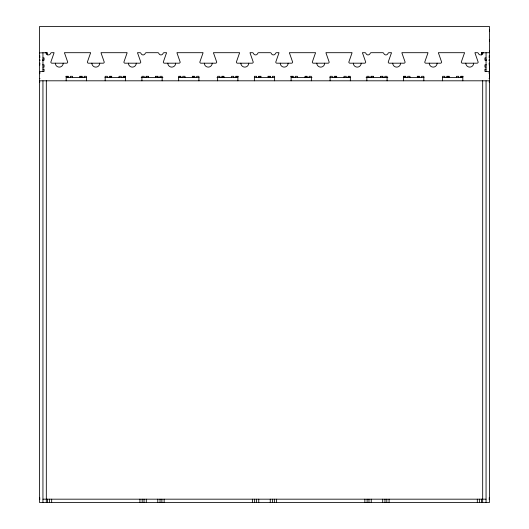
<?xml version="1.0" encoding="UTF-8"?>
<svg xmlns="http://www.w3.org/2000/svg" width="529" height="529" viewBox="0 0 529 529"><rect width="100%" height="100%" fill="white"/><g stroke="black" fill="none" stroke-linecap="round" stroke-linejoin="round"><path stroke-width="0.79" d="M39.569 72.863L40.065 72.559M39.569 52.9L47.445 52.695L47.372 54.943M270.121 77.432L270.121 76.308M292.616 77.432L292.616 76.308M335.353 77.432L335.353 76.308M348.849 77.432L348.849 76.308M371.338 77.432L371.338 76.308M373.593 77.432L373.593 76.308L370.968 76.308L370.968 77.432M382.586 77.432L382.586 76.308M405.082 77.432L405.082 76.308M418.578 77.432L418.578 76.308M447.818 77.432L447.818 76.308M461.314 77.432L461.314 76.308M481.555 52.834L489.431 52.695L489.431 26.45L39.569 26.45L39.569 502.55L489.431 502.55L489.431 51.055M489.431 67.573L489.431 68.181M489.431 77.432L489.431 63.189L488.935 63.189M45.474 52.695L45.263 52.695A1.124 1.124 0 0 1 46.38 53.442A2.248 2.248 0 0 0 50.619 53.442A1.124 1.124 0 0 1 51.677 52.695L54.051 52.695A1.124 1.124 0 0 1 54.004 53.012L50.837 62.065A1.124 1.124 0 0 0 51.961 63.189L66.581 63.189A1.124 1.124 0 0 0 67.705 62.065L64.538 53.012A1.124 1.124 0 0 1 64.492 52.695L90.585 52.695A1.124 1.124 0 0 1 90.538 53.012L87.371 62.065A1.124 1.124 0 0 0 88.495 63.189L103.115 63.189A1.124 1.124 0 0 0 104.239 62.065L101.072 53.012A1.124 1.124 0 0 1 101.026 52.695L127.112 52.695A1.124 1.124 0 0 1 127.066 53.012L123.898 62.065A1.124 1.124 0 0 0 125.023 63.189L139.643 63.189A1.124 1.124 0 0 0 140.774 62.065L137.6 53.012A1.124 1.124 0 0 1 137.553 52.695L139.927 52.695A1.124 1.124 0 0 1 140.985 53.442A2.248 2.248 0 0 0 145.23 53.442A1.124 1.124 0 0 1 146.288 52.695L157.781 52.695A1.124 1.124 0 0 1 158.839 53.442A2.248 2.248 0 0 0 163.084 53.442A1.124 1.124 0 0 1 164.142 52.695L166.516 52.695A1.124 1.124 0 0 1 166.47 53.012L163.302 62.065A1.124 1.124 0 0 0 164.426 63.189L179.047 63.189A1.124 1.124 0 0 0 180.171 62.065L177.003 53.012A1.124 1.124 0 0 1 176.957 52.695L203.05 52.695A1.124 1.124 0 0 1 203.004 53.012L199.83 62.065A1.124 1.124 0 0 0 200.96 63.189L215.581 63.189A1.124 1.124 0 0 0 216.705 62.065L213.537 53.012A1.124 1.124 0 0 1 213.491 52.695L239.577 52.695A1.124 1.124 0 0 1 239.531 53.012L236.364 62.065A1.124 1.124 0 0 0 237.488 63.189L252.108 63.189A1.124 1.124 0 0 0 253.232 62.065L250.065 53.012A1.124 1.124 0 0 1 250.019 52.695L252.393 52.695A1.124 1.124 0 0 1 253.451 53.442A2.248 2.248 0 0 0 257.696 53.442A1.124 1.124 0 0 1 258.754 52.695L270.246 52.695A1.124 1.124 0 0 1 271.304 53.442A2.248 2.248 0 0 0 275.549 53.442A1.124 1.124 0 0 1 276.607 52.695L278.981 52.695A1.124 1.124 0 0 1 278.935 53.012L275.768 62.065A1.124 1.124 0 0 0 276.892 63.189L291.512 63.189A1.124 1.124 0 0 0 292.636 62.065L289.469 53.012A1.124 1.124 0 0 1 289.423 52.695L315.509 52.695A1.124 1.124 0 0 1 315.463 53.012L312.295 62.065A1.124 1.124 0 0 0 313.419 63.189L328.04 63.189A1.124 1.124 0 0 0 329.17 62.065L325.996 53.012A1.124 1.124 0 0 1 325.95 52.695L352.043 52.695A1.124 1.124 0 0 1 351.997 53.012L348.829 62.065A1.124 1.124 0 0 0 349.953 63.189L364.574 63.189A1.124 1.124 0 0 0 365.698 62.065L362.53 53.012A1.124 1.124 0 0 1 362.484 52.695L364.858 52.695A1.124 1.124 0 0 1 365.916 53.442A2.248 2.248 0 0 0 370.161 53.442A1.124 1.124 0 0 1 371.219 52.695L382.712 52.695A1.124 1.124 0 0 1 383.77 53.442A2.248 2.248 0 0 0 388.015 53.442A1.124 1.124 0 0 1 389.073 52.695L391.447 52.695A1.124 1.124 0 0 1 391.4 53.012L388.226 62.065A1.124 1.124 0 0 0 389.357 63.189L403.977 63.189A1.124 1.124 0 0 0 405.102 62.065L401.934 53.012A1.124 1.124 0 0 1 401.888 52.695L427.974 52.695A1.124 1.124 0 0 1 427.928 53.012L424.761 62.065A1.124 1.124 0 0 0 425.885 63.189L440.505 63.189A1.124 1.124 0 0 0 441.629 62.065L438.462 53.012A1.124 1.124 0 0 1 438.415 52.695L464.508 52.695A1.124 1.124 0 0 1 464.462 53.012L461.295 62.065A1.124 1.124 0 0 0 462.419 63.189L477.039 63.189A1.124 1.124 0 0 0 478.163 62.065L474.996 53.012A1.124 1.124 0 0 1 474.949 52.695L477.323 52.695A1.124 1.124 0 0 1 478.381 53.442A2.248 2.248 0 0 0 482.62 53.442A1.124 1.124 0 0 1 483.685 52.695M481.628 54.943L481.555 52.695L481.555 54.798M39.569 56.067L39.992 56.067M489.008 56.067L489.431 56.067M39.569 57.192L39.992 57.192M489.008 57.192L489.431 57.192M42.942 57.939L44.072 57.939L44.072 60.187L42.525 60.187M486.058 57.939L484.928 57.939L484.928 60.187L486.475 60.187M39.569 60.048L39.992 60.048M42.525 60.048L42.942 60.048M486.058 60.048L486.475 60.048M489.008 60.048L489.431 60.048M39.569 60.187L39.992 60.187M489.008 60.187L489.431 60.187M39.569 63.189L40.065 63.189M39.569 64.875L39.992 64.875M42.525 64.875L44.072 64.875L44.072 67.123L42.942 67.123M486.475 64.875L484.928 64.875L484.928 67.123L486.058 67.123M489.008 64.875L489.431 64.875M42.942 69.187L44.072 69.187L44.072 71.435L39.569 71.435M486.058 69.187L484.928 69.187L484.928 71.435L489.431 71.435M488.935 72.559L489.431 72.559M39.569 73.683L39.992 73.683M489.008 73.683L489.431 73.683M65.861 76.308L68.439 76.308L68.439 77.432M79.634 76.308L82.306 76.308L82.306 77.432M111.831 76.308L109.298 76.308L109.298 77.432M125.604 76.308L123.171 76.308L123.171 77.432M148.378 76.308L146.037 76.308L146.037 77.432M192.239 76.308L194.771 76.308L194.771 77.432M238.354 76.308L235.636 76.308L235.636 77.432M261.128 76.308L258.502 76.308L258.502 77.432M267.872 76.308L270.498 76.308L270.498 77.432M290.646 76.308L293.364 76.308L293.364 77.432M336.761 76.308L334.229 76.308L334.229 77.432M380.622 76.308L382.963 76.308L382.963 77.432M403.396 76.308L405.829 76.308L405.829 77.432M417.169 76.308L419.702 76.308L419.702 77.432M449.366 76.308L446.694 76.308L446.694 77.432M463.139 76.308L460.561 76.308L460.561 77.432M66.185 77.432L86.663 77.432M104.94 77.432L125.419 77.432M141.164 77.432L162.906 77.432M178.65 77.432L199.129 77.432M216.983 77.432L237.885 77.432M254.376 77.432L274.624 77.432M291.115 77.432L312.017 77.432M329.871 77.432L350.35 77.432M366.094 77.432L387.836 77.432M403.581 77.432L424.06 77.432M442.337 77.432L462.815 77.432M39.569 78.556L39.992 78.556M489.008 78.556L489.431 78.556M39.569 80.805L489.431 80.805M39.569 81.935L39.992 81.935M489.008 81.935L489.431 81.935M39.569 498.054L39.992 498.054M489.008 498.054L489.431 498.054M39.569 499.178L39.992 499.178M42.942 499.178L486.058 499.178M489.008 499.178L489.431 499.178M489.431 29.73L489.431 31.37M489.431 39.569L489.431 41.209M486.058 52.695L486.058 71.435M486.058 80.805L486.058 502.55M482.679 52.695L482.679 54.308M482.679 80.666L482.679 502.55M481.555 499.178L481.555 502.55M479.572 499.178L479.572 502.55M477.323 499.178L477.323 502.55M462.815 76.308L462.815 80.805M458.689 77.432L458.689 76.308L456.441 76.308L456.441 77.432M448.942 76.308L448.942 77.432M444.816 77.432L444.816 76.308L442.568 76.308L442.568 80.805M423.822 80.805L423.822 76.308L421.573 76.308L421.573 77.432M417.454 76.308L417.454 77.432M409.955 77.432L409.955 76.308L407.707 76.308L407.707 77.432M403.581 76.308L403.581 80.805M389.073 499.178L389.073 502.55M387.089 80.805L387.089 76.308L384.834 76.308L384.834 77.432M386.825 499.178L386.825 502.55M384.96 499.178L384.96 502.55M382.712 499.178L382.712 502.55M380.715 76.308L380.715 77.432M373.216 76.308L373.216 77.432M371.219 499.178L371.219 502.55M369.09 77.432L369.09 76.308L366.842 76.308L366.842 80.805M368.971 499.178L368.971 502.55M367.106 499.178L367.106 502.55M364.858 499.178L364.858 502.55M350.35 80.805L350.35 76.308L348.102 76.308L348.102 77.432M346.224 77.432L346.224 76.308L343.976 76.308L343.976 77.432M336.477 76.308L336.477 77.432M332.351 77.432L332.351 76.308L330.103 76.308L330.103 80.805M311.363 80.805L311.363 76.308L309.108 76.308L309.108 77.432M307.237 77.432L307.237 76.308L304.988 76.308L304.988 77.432M306.112 76.308L306.112 77.432M297.49 77.432L297.49 76.308L295.242 76.308L295.242 77.432M291.115 76.308L291.115 80.805M276.607 499.178L276.607 502.55M274.624 80.805L274.624 76.308L272.375 76.308L272.375 77.432M274.359 499.178L274.359 502.55M272.495 499.178L272.495 502.55M270.246 499.178L270.246 502.55M268.249 76.308L268.249 77.432M260.751 76.308L260.751 77.432M258.879 76.308L258.879 77.432M258.754 499.178L258.754 502.55M256.625 77.432L256.625 76.308L254.376 76.308L254.376 80.805M256.505 499.178L256.505 502.55M254.641 499.178L254.641 502.55M252.393 499.178L252.393 502.55M237.885 76.308L237.885 80.805M236.384 76.308L236.384 77.432M233.758 77.432L233.758 76.308L231.51 76.308L231.51 77.432M224.012 77.432L224.012 76.308L221.763 76.308L221.763 77.432M222.888 76.308L222.888 77.432M219.892 77.432L219.892 76.308L217.637 76.308L217.637 80.805M198.897 80.805L198.897 76.308L196.649 76.308L196.649 77.432M193.647 76.308L193.647 77.432M192.523 76.308L192.523 77.432M185.024 77.432L185.024 76.308L182.776 76.308L182.776 77.432M180.898 77.432L180.898 76.308L178.604 76.308L178.65 80.805M180.151 76.308L180.151 77.432M164.142 499.178L164.142 502.55M162.158 80.805L162.158 76.308L159.91 76.308L159.91 77.432M161.894 499.178L161.894 502.55M160.029 499.178L160.029 502.55M158.032 77.432L158.032 76.308L155.407 76.308L155.407 77.432M157.781 499.178L157.781 502.55M157.662 76.308L157.662 77.432M155.784 76.308L155.784 77.432M148.285 76.308L148.285 77.432M146.414 76.308L146.414 77.432M146.288 499.178L146.288 502.55M144.166 77.432L144.166 76.308L141.911 76.308L141.911 80.805M144.04 499.178L144.04 502.55M142.175 499.178L142.175 502.55M139.927 499.178L139.927 502.55M125.419 76.308L125.419 80.805M123.918 76.308L123.918 77.432M121.293 77.432L121.293 76.308L119.045 76.308L119.045 77.432M111.546 76.308L111.546 77.432M110.422 76.308L110.422 77.432M107.427 77.432L107.427 76.308L105.178 76.308L105.178 80.805M86.432 80.805L86.432 76.308L84.184 76.308L84.184 77.432M81.182 76.308L81.182 77.432M80.058 76.308L80.058 77.432M72.559 77.432L72.559 76.308L70.311 76.308L70.311 77.432M67.686 76.308L67.686 77.432M66.185 76.308L66.185 80.805M51.677 499.178L51.677 502.55M49.428 499.178L49.428 502.55M47.445 499.178L47.445 502.55M46.321 52.695L46.321 54.308M46.321 80.666L46.321 502.55M42.942 52.695L42.942 71.435M42.942 80.805L42.942 502.55M248.736 63.189A3.934 3.934 0 0 1 244.801 67.123A3.934 3.934 0 0 1 240.867 63.189M212.202 63.189A3.934 3.934 0 0 1 208.267 67.123A3.934 3.934 0 0 1 204.333 63.189M175.674 63.189A3.934 3.934 0 0 1 171.733 67.123A3.934 3.934 0 0 1 167.799 63.189M136.27 63.189A3.934 3.934 0 0 1 132.336 67.123A3.934 3.934 0 0 1 128.402 63.189M99.736 63.189A3.934 3.934 0 0 1 95.802 67.123A3.934 3.934 0 0 1 91.867 63.189M63.209 63.189A3.934 3.934 0 0 1 59.268 67.123A3.934 3.934 0 0 1 55.333 63.189M473.667 63.189A3.934 3.934 0 0 1 469.732 67.123A3.934 3.934 0 0 1 465.791 63.189M437.133 63.189A3.934 3.934 0 0 1 433.198 67.123A3.934 3.934 0 0 1 429.264 63.189M400.598 63.189A3.934 3.934 0 0 1 396.664 67.123A3.934 3.934 0 0 1 392.73 63.189M361.201 63.189A3.934 3.934 0 0 1 357.267 67.123A3.934 3.934 0 0 1 353.326 63.189M324.667 63.189A3.934 3.934 0 0 1 320.733 67.123A3.934 3.934 0 0 1 316.798 63.189M288.133 63.189A3.934 3.934 0 0 1 284.199 67.123A3.934 3.934 0 0 1 280.264 63.189"/></g></svg>
